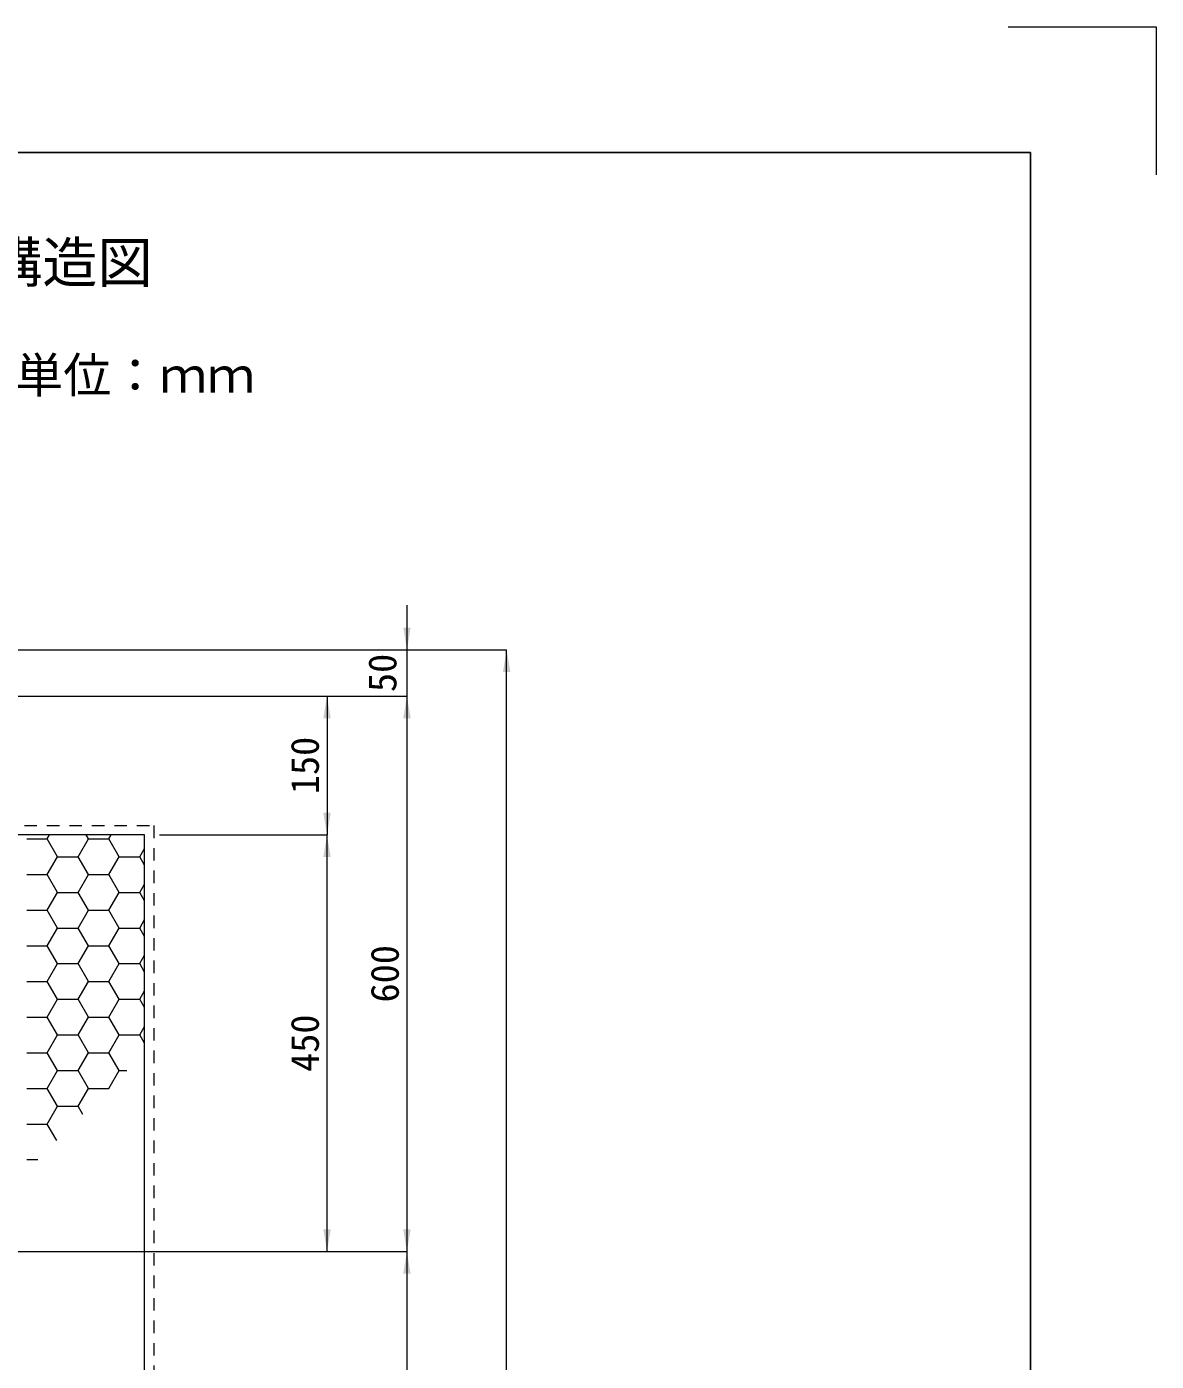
# Model space of a CAD drawing. Units: millimetres at full size; some dimension numbers follow another scale. Extents: x 40781 to 122968, y -21714 to -2620.
# Drawn here: x 66075 to 67295, y -16704 to -15263 of the extents above; entities that cross this region are included whole.
import ezdxf
from ezdxf.enums import TextEntityAlignment as Align

# ---------------------------------------------------------------- set-up
doc = ezdxf.new("R2010")
doc.units = ezdxf.units.MM
doc.header["$LTSCALE"] = 18
doc.linetypes.add('USER2', pattern=[1.35, 0.75, -0.6])
for name, color, linetype, lineweight in [('0_2', 7, 'Continuous', 9), ('Defpoints_3', 7, 'Continuous', 13), ('ハッチング', 7, 'Continuous', 5), ('寸法線', 7, 'Continuous', 9), ('枠', 5, 'Continuous', 25)]:
    doc.layers.add(name, color=color, linetype=linetype, lineweight=lineweight)
doc.styles.add('ＭＳ ゴシック', font='')
doc.styles.get('ＭＳ ゴシック').set_extended_font_data('MS Gothic')

# ---------------------------------------------------------------- blocks, each defined once
blk = doc.blocks.new('filled_arrow')
at = {"color": 0, "linetype": 'Continuous', "lineweight": -2}
blk.add_solid([(7.5, 1.25), (0, 0), (7.5, -1.25)], dxfattribs=at)

msp = doc.modelspace()

# ---------------------------------------------------------------- linework, layer by layer
at = {"layer": 'Defpoints_3'}
for p, q in [((67135.47, -15262.67), (67295.47, -15262.67)), ((67295.47, -15262.67), (67295.47, -15422.67))]:
    msp.add_line(p, q, dxfattribs=at)
at = {"layer": 'ハッチング'}
for p, q in [((66074.93, -16139.99), (66097.15, -16139.99)), ((66097.15, -16139.99), (66099.65, -16135.65)), ((66108.26, -16159.24), (66097.15, -16139.99)), ((66130.49, -16159.24), (66141.6, -16139.99)), ((66141.6, -16139.99), (66139.09, -16135.65)), ((66141.6, -16139.99), (66163.82, -16139.99)), ((66163.82, -16139.99), (66166.33, -16135.65)), ((66174.94, -16159.24), (66163.82, -16139.99)), ((66097.15, -16178.49), (66108.26, -16159.24)), ((66108.26, -16159.24), (66130.49, -16159.24)), ((66141.6, -16178.49), (66130.49, -16159.24)), ((66163.82, -16178.49), (66174.94, -16159.24)), ((66174.94, -16159.24), (66197.16, -16159.24)), ((66197.16, -16159.24), (66202.38, -16150.2)), ((66202.38, -16168.28), (66197.16, -16159.24)), ((66074.93, -16178.49), (66097.15, -16178.49)), ((66108.26, -16197.73), (66097.15, -16178.49)), ((66130.49, -16197.73), (66141.6, -16178.49)), ((66141.6, -16178.49), (66163.82, -16178.49)), ((66174.94, -16197.73), (66163.82, -16178.49)), ((66197.16, -16197.73), (66202.38, -16188.69)), ((66097.15, -16216.98), (66108.26, -16197.73)), ((66108.26, -16197.73), (66130.49, -16197.73)), ((66141.6, -16216.98), (66130.49, -16197.73)), ((66163.82, -16216.98), (66174.94, -16197.73)), ((66174.94, -16197.73), (66197.16, -16197.73)), ((66202.38, -16206.77), (66197.16, -16197.73)), ((66074.93, -16216.98), (66097.15, -16216.98)), ((66108.26, -16236.23), (66097.15, -16216.98)), ((66130.49, -16236.23), (66141.6, -16216.98)), ((66141.6, -16216.98), (66163.82, -16216.98)), ((66174.94, -16236.23), (66163.82, -16216.98)), ((66197.16, -16236.23), (66202.38, -16227.19)), ((66097.15, -16255.48), (66108.26, -16236.23)), ((66108.26, -16236.23), (66130.49, -16236.23)), ((66141.6, -16255.48), (66130.49, -16236.23)), ((66163.82, -16255.48), (66174.94, -16236.23)), ((66174.94, -16236.23), (66197.16, -16236.23)), ((66202.38, -16245.27), (66197.16, -16236.23)), ((66074.93, -16255.48), (66097.15, -16255.48)), ((66108.26, -16274.72), (66097.15, -16255.48)), ((66130.49, -16274.72), (66141.6, -16255.48)), ((66141.6, -16255.48), (66163.82, -16255.48)), ((66174.94, -16274.72), (66163.82, -16255.48)), ((66097.15, -16293.97), (66108.26, -16274.72)), ((66108.26, -16274.72), (66130.49, -16274.72)), ((66141.6, -16293.97), (66130.49, -16274.72)), ((66163.82, -16293.97), (66174.94, -16274.72)), ((66174.94, -16274.72), (66197.16, -16274.72)), ((66197.16, -16274.72), (66202.38, -16265.68)), ((66202.38, -16283.76), (66197.16, -16274.72)), ((66074.93, -16293.97), (66097.15, -16293.97)), ((66108.26, -16313.22), (66097.15, -16293.97)), ((66130.49, -16313.22), (66141.6, -16293.97)), ((66141.6, -16293.97), (66163.82, -16293.97)), ((66174.94, -16313.22), (66163.82, -16293.97)), ((66197.16, -16313.22), (66202.38, -16304.18)), ((66097.15, -16332.46), (66108.26, -16313.22)), ((66108.26, -16313.22), (66130.49, -16313.22)), ((66141.6, -16332.47), (66130.49, -16313.22)), ((66163.82, -16332.46), (66174.94, -16313.22)), ((66174.94, -16313.22), (66197.16, -16313.22)), ((66202.38, -16322.26), (66197.16, -16313.22)), ((66074.93, -16332.46), (66097.15, -16332.46)), ((66108.26, -16351.71), (66097.15, -16332.47)), ((66130.49, -16351.71), (66141.6, -16332.46)), ((66141.6, -16332.46), (66163.82, -16332.46)), ((66174.94, -16351.71), (66163.82, -16332.47)), ((66197.16, -16351.71), (66202.38, -16342.67)), ((66097.15, -16370.96), (66108.26, -16351.71)), ((66108.26, -16351.71), (66130.49, -16351.71)), ((66141.6, -16370.96), (66130.49, -16351.71)), ((66163.82, -16370.96), (66174.94, -16351.71)), ((66174.94, -16351.71), (66197.16, -16351.71)), ((66202.38, -16360.75), (66197.16, -16351.71)), ((66074.93, -16370.96), (66097.15, -16370.96)), ((66108.26, -16390.21), (66097.15, -16370.96)), ((66130.49, -16390.21), (66141.6, -16370.96)), ((66141.6, -16370.96), (66163.82, -16370.96)), ((66174.94, -16390.21), (66163.82, -16370.96)), ((66097.15, -16409.45), (66108.26, -16390.21)), ((66108.26, -16390.21), (66130.49, -16390.21)), ((66141.6, -16409.45), (66130.49, -16390.21)), ((66163.82, -16409.45), (66174.94, -16390.21)), ((66174.94, -16390.21), (66183.14, -16390.21)), ((66074.93, -16409.45), (66097.15, -16409.45)), ((66108.26, -16428.7), (66097.15, -16409.45)), ((66130.49, -16428.7), (66141.6, -16409.45)), ((66141.6, -16409.45), (66163.82, -16409.45)), ((66163.85, -16409.5), (66163.82, -16409.45)), ((66097.15, -16447.95), (66108.26, -16428.7)), ((66108.26, -16428.7), (66130.49, -16428.7)), ((66135.67, -16437.68), (66130.49, -16428.7)), ((66074.93, -16447.95), (66097.15, -16447.95)), ((66107.49, -16465.86), (66097.15, -16447.95)), ((66074.93, -16486.44), (66086.91, -16486.44))]:
    msp.add_line(p, q, dxfattribs=at)
at = {"layer": 'ハッチング', "linetype": 'USER2', "lineweight": 9}
msp.add_lwpolyline([(65902.38, -16125.65), (66212.38, -16125.65), (66212.38, -17995.65), (65022.38, -17995.65), (65022.38, -16125.65), (65332.38, -16125.65)], dxfattribs=at)
at = {"layer": 'ハッチング', "lineweight": 20}
msp.add_lwpolyline([(65332.38, -16135.65), (65032.38, -16135.65), (65032.38, -17985.65), (66202.38, -17985.65), (66202.38, -16135.65), (65902.38, -16135.65)], dxfattribs=at)
at = {"layer": '寸法線'}
for p, q in [((66485.78, -15887.65), (66485.78, -16033.64)), ((65965.88, -15935.65), (66485.78, -15935.65)), ((65965.88, -15935.65), (66593.53, -15935.65)), ((66593.53, -17785.65), (66593.53, -15935.65)), ((65920.87, -15985.64), (66485.78, -15985.64)), ((65920.87, -15985.64), (66485.78, -15985.64)), ((65920.87, -15985.64), (66399.43, -15985.64)), ((66399.43, -15985.64), (66399.43, -16135.65)), ((66485.78, -15985.64), (66485.78, -16585.64)), ((66218.38, -16135.65), (66399.43, -16135.65)), ((66218.38, -16135.65), (66399.43, -16135.65)), ((66399.43, -16585.64), (66399.43, -16135.65)), ((65920.87, -16585.64), (66485.78, -16585.64)), ((65920.87, -16585.64), (66399.43, -16585.64)), ((65920.87, -16585.64), (66485.78, -16585.64)), ((66485.78, -16585.64), (66485.78, -17185.64))]:
    msp.add_line(p, q, dxfattribs=at)
at = {"layer": '枠'}
for p, q in [((67159.47, -15398.67), (64071.47, -15398.67)), ((67159.47, -19878.67), (67159.47, -15398.67))]:
    msp.add_line(p, q, dxfattribs=at)

# ---------------------------------------------------------------- block references
at = {"layer": '寸法線', "xscale": 3.2, "yscale": 3.2}
for p, rotation in [((66485.78, -15935.65), 90), ((66593.53, -15935.65), 270), ((66399.43, -15985.64), 270), ((66485.78, -15985.64), 270), ((66485.78, -15985.64), 270), ((66399.43, -16135.65), 90), ((66399.43, -16135.65), 270), ((66399.43, -16585.64), 90), ((66485.78, -16585.64), 90), ((66485.78, -16585.64), 270)]:
    msp.add_blockref('filled_arrow', p, dxfattribs=dict(at, rotation=rotation))

# ---------------------------------------------------------------- texts
at = {"layer": '0_2', "style": 'ＭＳ ゴシック'}
msp.add_text('ＴＹＳ型宅内浸透桝 450-3段 布設標準構造図 ', height=43.67, dxfattribs=at).set_placement((65615.47, -15495.41), align=Align.TOP_CENTER)
at = {"layer": '寸法線', "style": 'ＭＳ ゴシック'}
msp.add_text('単位：ｍｍ', height=37.98, dxfattribs=at).set_placement((66062.65, -15669.37), align=Align.BOTTOM_LEFT)
for s, p in [('50', (66459.23, -15960.67)), ('150', (66375.43, -16060.65)), ('600', (66461.78, -16285.64)), ('450', (66375.43, -16360.65))]:
    msp.add_text(s, height=30.38, rotation=90, dxfattribs=at).set_placement(p, align=Align.MIDDLE_CENTER)

doc.saveas('drawing.dxf')
